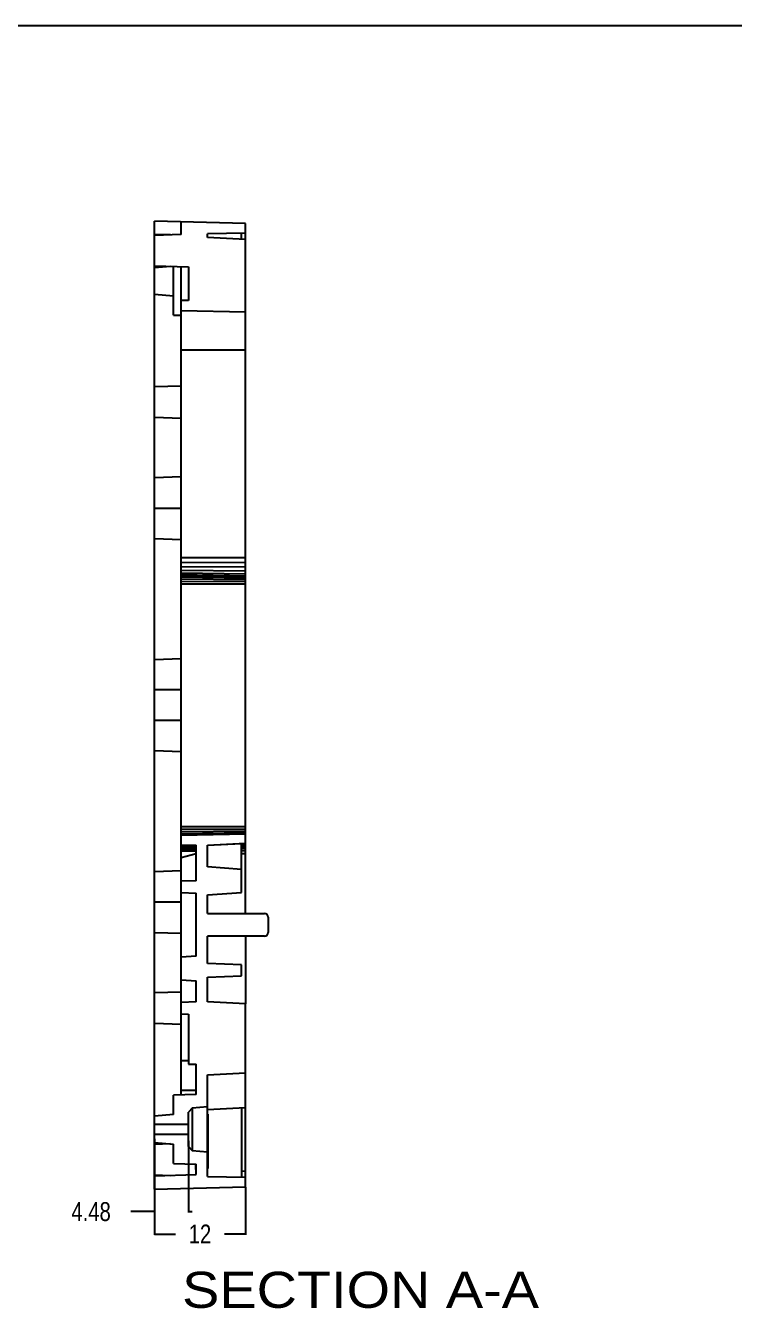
# Model space of a CAD drawing. Header units: inches. Extents: x 0 to 653, y 0 to 346.
# Drawn here: x 378 to 471.6, y 176.8 to 346.1 of the extents above; entities that cross this region are included whole.
import ezdxf

# ---------------------------------------------------------------- set-up
doc = ezdxf.new("R2010")
doc.units = ezdxf.units.IN
doc.header["$LTSCALE"] = 35.925693
doc.header["$MEASUREMENT"] = 0
doc.layers.get('0').update_dxf_attribs({"linetype": 'CONTINUOUS'})
for name, color, linetype in [('1', 7, 'CONTINUOUS'), ('2', 7, 'CONTINUOUS'), ('DIM', 7, 'CONTINUOUS')]:
    doc.layers.add(name, color=color, linetype=linetype)
doc.styles.get("Standard").update_dxf_attribs({"font": 'txt', "width": 0.8})
doc.styles.add('TEXTSTYLE_4', font='txt', dxfattribs={"width": 1.158})
doc.dimstyles.new('DIMSTYLE_2', dxfattribs={"dimtxt": 2.5, "dimasz": 0.1875, "dimexe": 0.125, "dimexo": 0.0625, "dimgap": 1.25, "dimtad": 0, "dimtih": 1, "dimtoh": 1, "dimzin": 4, "dimdsep": 46, "dimtxsty": 'Standard', "dimblk": '_FILLED', "dimblk1": '_FILLED', "dimblk2": '_FILLED', "dimcen": 0.09, "dimazin": 1, "dimtfac": 1, "dimtofl": 0, "dimtmove": 0, "dimatfit": 3, "dimldrblk": '_FILLED', "dimfxl": 1, "dimtolj": 1, "dimtzin": 4, "dimarcsym": 0})

# ---------------------------------------------------------------- blocks, each defined once
blk = doc.blocks.new('_FILLED')
at = {"color": 0, "linetype": 'ByBlock'}
blk.add_solid([(0, 0), (-1, 0.17), (-1, -0.17)], dxfattribs=at)
blk = doc.blocks.new('*D30')
at = {"layer": 'DIM', "color": 82, "linetype": 'Continuous', "true_color": 0x33cc00, "transparency": 16777216}
for p, q in [((395.03, 199.17), (395.03, 189.45)), ((399.51, 198.91), (399.51, 189.45)), ((395.03, 189.57), (391.91, 189.57)), ((399.51, 189.57), (400.01, 189.57))]:
    blk.add_line(p, q, dxfattribs=at)
at = {"layer": 'DIM', "color": 82, "linetype": 'Continuous', "true_color": 0x33cc00, "transparency": 16777216, "xscale": 0.1875, "yscale": 0.1875, "zscale": 0.1875}
blk.add_blockref('_FILLED', (395.03, 189.57), dxfattribs=at)
at = {"layer": 'DIM', "color": 82, "linetype": 'Continuous', "true_color": 0x33cc00, "transparency": 16777216, "xscale": 0.1875, "yscale": 0.1875, "zscale": 0.1875, "rotation": 180}
blk.add_blockref('_FILLED', (399.51, 189.57), dxfattribs=at)
at = {"layer": 'DIM', "color": 82, "linetype": 'Continuous', "true_color": 0x33cc00, "transparency": 16777216, "insert": (386.66, 190.82), "char_height": 2.5, "width": 8, "attachment_point": 2, "line_spacing_factor": 0.9}
blk.add_mtext('4.48', dxfattribs=at)
blk = doc.blocks.new('*D31')
at = {"layer": 'DIM', "color": 82, "linetype": 'Continuous', "true_color": 0x33cc00, "transparency": 16777216}
for p, q in [((395.03, 192.78), (395.03, 186.48)), ((407.03, 192.78), (407.03, 186.48)), ((395.03, 186.61), (397.78, 186.61)), ((407.03, 186.61), (404.28, 186.61))]:
    blk.add_line(p, q, dxfattribs=at)
at = {"layer": 'DIM', "color": 82, "linetype": 'Continuous', "true_color": 0x33cc00, "transparency": 16777216, "xscale": 0.1875, "yscale": 0.1875, "zscale": 0.1875, "rotation": 180}
blk.add_blockref('_FILLED', (395.03, 186.61), dxfattribs=at)
at = {"layer": 'DIM', "color": 82, "linetype": 'Continuous', "true_color": 0x33cc00, "transparency": 16777216, "xscale": 0.1875, "yscale": 0.1875, "zscale": 0.1875}
blk.add_blockref('_FILLED', (407.03, 186.61), dxfattribs=at)
at = {"layer": 'DIM', "color": 82, "linetype": 'Continuous', "true_color": 0x33cc00, "transparency": 16777216, "insert": (401.03, 187.86), "char_height": 2.5, "width": 4, "attachment_point": 2, "line_spacing_factor": 0.9}
blk.add_mtext('12', dxfattribs=at)

msp = doc.modelspace()

# ---------------------------------------------------------------- linework, layer by layer
at = {"color": 7, "linetype": 'Continuous'}
msp.add_line((0, 346.127), (653.194, 346.127), dxfattribs=at)
at = {"layer": '2', "color": 35, "linetype": 'Continuous', "true_color": 0x99734d}
for p, q in [((395.03, 314.426), (395.03, 320.326)), ((407.03, 320.012), (395.03, 320.326)), ((398.53, 318.548), (398.53, 320.234)), ((397.14, 318.5), (395.03, 318.573)), ((398.53, 318.548), (395.03, 318.426)), ((407.03, 318.729), (402.03, 318.642)), ((402.03, 318.176), (402.03, 318.642)), ((406.53, 317.94), (406.53, 318.721)), ((407.03, 228.928), (407.03, 320.012)), ((407.03, 317.914), (402.03, 318.176)), ((395.03, 314.426), (399.53, 314.269)), ((395.03, 310.685), (395.03, 314.425)), ((397.143, 314.352), (395.03, 314.167)), ((397.53, 307.928), (397.53, 314.339)), ((398.53, 223.145), (398.53, 314.304)), ((399.53, 314.269), (399.53, 309.826)), ((395.03, 294.426), (395.03, 310.685)), ((395.03, 310.685), (397.53, 310.466)), ((399.53, 309.826), (398.53, 309.826)), ((407.03, 308.326), (398.53, 308.475)), ((397.53, 307.928), (398.53, 307.893)), ((398.53, 303.326), (407.03, 303.326)), ((398.53, 298.549), (395.03, 298.426)), ((395.03, 278.427), (395.03, 294.426)), ((395.03, 294.426), (398.53, 294.304)), ((398.53, 286.549), (395.03, 286.427)), ((395.03, 282.427), (398.529, 282.427)), ((395.03, 278.427), (398.53, 278.305)), ((395.03, 234.43), (395.03, 278.425)), ((398.53, 275.936), (407.03, 275.926)), ((398.53, 275.318), (407.03, 275.279)), ((398.53, 274.751), (407.03, 274.676)), ((398.53, 274.265), (407.03, 274.159)), ((398.53, 273.891), (407.03, 273.762)), ((398.53, 273.657), (407.03, 273.512)), ((398.53, 273.575), (407.03, 273.427)), ((398.53, 273.521), (407.03, 273.378)), ((398.53, 273.358), (407.03, 273.236)), ((398.53, 273.103), (407.03, 273.015)), ((398.53, 272.783), (407.03, 272.736)), ((398.53, 272.439), (407.03, 272.427)), ((398.53, 262.55), (395.03, 262.427)), ((398.529, 258.427), (395.03, 258.427)), ((395.03, 254.427), (398.529, 254.427)), ((395.03, 250.428), (398.53, 250.305)), ((398.53, 240.416), (407.03, 240.428)), ((398.53, 240.072), (407.03, 240.119)), ((398.53, 239.752), (407.03, 239.84)), ((398.53, 239.497), (407.03, 239.619)), ((398.53, 239.334), (407.03, 239.477)), ((398.53, 239.279), (407.03, 239.428)), ((398.53, 237.928), (400.53, 237.928)), ((398.53, 237.881), (400.53, 237.881)), ((398.53, 237.783), (400.53, 237.783)), ((398.53, 237.626), (400.53, 237.626)), ((398.53, 237.422), (400.53, 237.422)), ((398.53, 237.184), (400.53, 237.184)), ((400.53, 233.248), (400.53, 237.928)), ((402.03, 237.928), (407.03, 238.19)), ((406.53, 238.118), (402.03, 237.919)), ((402.03, 235.07), (402.03, 237.928)), ((406.53, 238.111), (407.03, 238.137)), ((406.53, 231.697), (406.53, 238.118)), ((406.53, 237.989), (407.03, 238.012)), ((406.53, 237.794), (407.03, 237.813)), ((406.53, 237.541), (407.03, 237.554)), ((406.53, 237.246), (407.03, 237.253)), ((398.53, 236.3), (400.53, 236.83)), ((406.53, 236.846), (407.03, 236.848)), ((398.53, 234.55), (395.03, 234.428)), ((395.03, 218.429), (395.03, 234.428)), ((406.53, 234.745), (402.03, 235.07)), ((400.53, 233.248), (398.53, 233.178)), ((398.529, 230.428), (395.03, 230.428)), ((398.53, 231.678), (400.53, 231.608)), ((400.53, 223.284), (400.53, 231.608)), ((402.03, 231.372), (406.53, 231.697)), ((402.03, 228.928), (402.03, 231.372)), ((402.03, 228.928), (409.53, 228.928)), ((410.03, 228.428), (410.03, 226.428)), ((395.03, 226.428), (398.53, 226.306)), ((409.53, 225.928), (402.03, 225.928)), ((402.03, 222.322), (402.03, 225.928)), ((407.03, 225.928), (407.03, 216.988)), ((400.53, 223.284), (398.53, 223.145)), ((398.53, 204.961), (398.53, 223.145)), ((406.53, 222.165), (402.03, 222.322)), ((406.53, 220.691), (406.53, 222.165)), ((398.53, 220.159), (400.53, 220.02)), ((402.03, 220.534), (406.53, 220.691)), ((402.03, 217.254), (402.03, 220.534)), ((398.53, 218.551), (395.03, 218.428)), ((400.53, 217.248), (400.53, 220.02)), ((395.03, 202.17), (395.03, 218.428)), ((400.53, 217.248), (398.53, 217.178)), ((407.03, 216.988), (402.03, 217.254)), ((407.03, 207.869), (407.03, 216.988)), ((398.53, 215.678), (399.53, 215.644)), ((399.53, 215.644), (399.53, 209.033)), ((395.03, 214.428), (398.53, 214.306)), ((398.53, 209.529), (399.53, 209.529)), ((399.53, 209.033), (400.53, 209.033)), ((400.53, 205.031), (400.53, 209.033)), ((402.03, 207.603), (407.03, 207.869)), ((402.03, 194.213), (402.03, 207.603)), ((407.03, 192.843), (407.03, 207.862)), ((400.53, 205.031), (397.53, 204.927)), ((397.53, 202.389), (397.53, 204.927)), ((400.53, 205.549), (398.53, 205.543)), ((400.003, 203.237), (399.508, 202.696)), ((402.03, 203.414), (400.003, 203.237)), ((400.003, 203.237), (400.003, 197.621)), ((402.03, 203.029), (407.03, 203.291)), ((406.53, 203.265), (406.53, 194.134)), ((397.53, 202.389), (395.03, 202.17)), ((395.03, 198.43), (395.03, 202.17)), ((399.508, 198.162), (399.508, 202.696)), ((402.03, 202.429), (402.13, 202.429)), ((402.13, 195.264), (402.13, 202.429)), ((399.508, 201.076), (395.03, 201.076)), ((402.03, 199.929), (402.13, 199.929)), ((395.03, 199.782), (399.508, 199.782)), ((395.03, 198.688), (397.53, 198.469)), ((397.143, 198.503), (395.03, 198.429)), ((395.03, 192.529), (395.03, 198.429)), ((397.53, 195.931), (397.53, 198.469)), ((399.508, 198.162), (400.003, 197.621)), ((400.003, 197.621), (402.03, 197.444)), ((397.53, 195.931), (400.53, 195.826)), ((400.43, 195.83), (400.43, 195.137)), ((400.53, 195.137), (400.43, 195.137)), ((400.53, 194.474), (400.53, 195.826)), ((402.03, 195.264), (402.13, 195.264)), ((406.53, 194.915), (407.03, 194.941)), ((395.03, 194.282), (400.53, 194.474)), ((395.03, 194.429), (397.14, 194.355)), ((402.03, 194.213), (407.03, 194.126)), ((395.03, 192.529), (407.03, 192.843))]:
    msp.add_line(p, q, dxfattribs=at)
for centre, start, end in [((409.53, 228.428), 0, 90), ((409.53, 226.428), 270, 360)]:
    msp.add_arc(centre, 0.5, start, end, dxfattribs=at)

# ---------------------------------------------------------------- texts
at = {"layer": '1', "color": 87, "linetype": 'Continuous', "true_color": 0x508040, "insert": (398.672, 181.627), "char_height": 4.7625, "width": 60.65604, "attachment_point": 1, "line_spacing_factor": 0.903614, "style": 'TEXTSTYLE_4'}
msp.add_mtext('SECTION \\H4.76;{\\W1.158;A-A}', dxfattribs=at)

# ---------------------------------------------------------------- dimensions: what is measured, and where the dimension line sits
at = {"layer": 'DIM', "color": 82, "linetype": 'Continuous', "true_color": 0x33cc00}
for base, p1, p2, text, picture, middle in [((395.03, 189.574), (399.508, 198.972), (395.03, 199.235), '4.48', '*D30', (386.724, 189.574)), ((395.03, 186.608), (407.03, 192.843), (395.03, 192.843), '12', '*D31', (401.28, 186.608))]:
    dim = msp.add_linear_dim(base=base, p1=p1, p2=p2, angle=180, text=text, dimstyle='DIMSTYLE_2', dxfattribs=at)
    dim.commit()
    dim.dimension.update_dxf_attribs({"geometry": picture, "text_midpoint": middle, "dimtype": 160})

doc.saveas('drawing.dxf')
